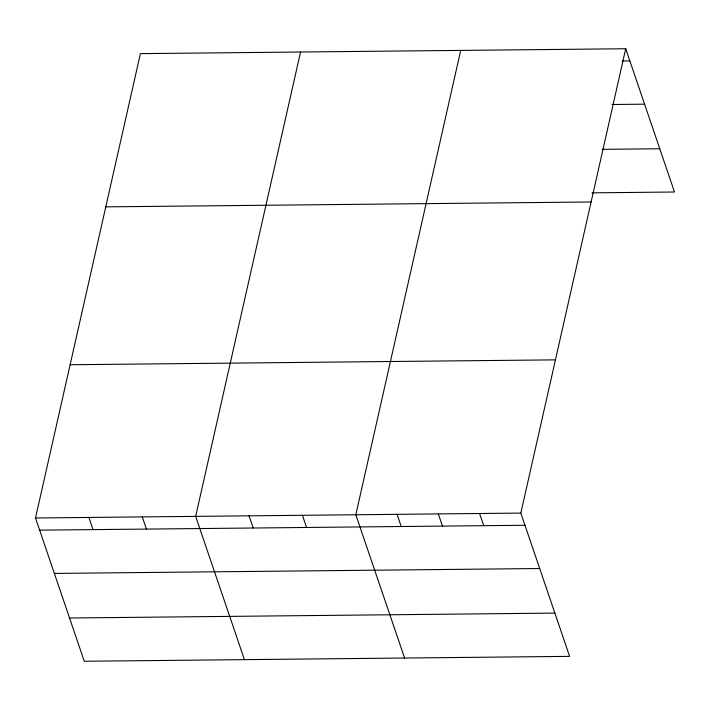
<?xml version="1.0" encoding="UTF-8"?>
<svg xmlns="http://www.w3.org/2000/svg" width="710" height="710" viewBox="0 0 710 710"><rect width="100%" height="100%" fill="white"/><g stroke="black" fill="none" stroke-linecap="round" stroke-linejoin="round"><path stroke-width="1.06" d="M625.723 48.742L520.829 513.09L569.606 656.368L84.277 661.259L35.5 517.989L140.394 53.632L625.723 48.742L674.5 192.011L591.998 192.845M300.552 52.016L195.658 516.374L244.435 659.652M460.71 50.401L355.817 514.759L404.593 658.037M622.271 60.989L629.868 60.909M612.029 104.503L644.6 104.175M602.231 149.331L659.767 148.754M105.781 206.867L591.11 201.977M70.112 364.745L555.442 359.855M35.5 517.989L520.829 513.09M39.645 530.157L524.974 525.267M54.377 573.423L539.698 568.533M69.544 618.002L554.874 613.103M479.578 513.508L483.723 525.684M438.318 513.925L442.463 526.101M397.067 514.342L401.212 526.518M302.433 515.291L306.578 527.468M249.041 515.833L253.186 528.009M142.275 516.907L146.42 529.083M88.883 517.448L93.028 529.625"/></g></svg>
